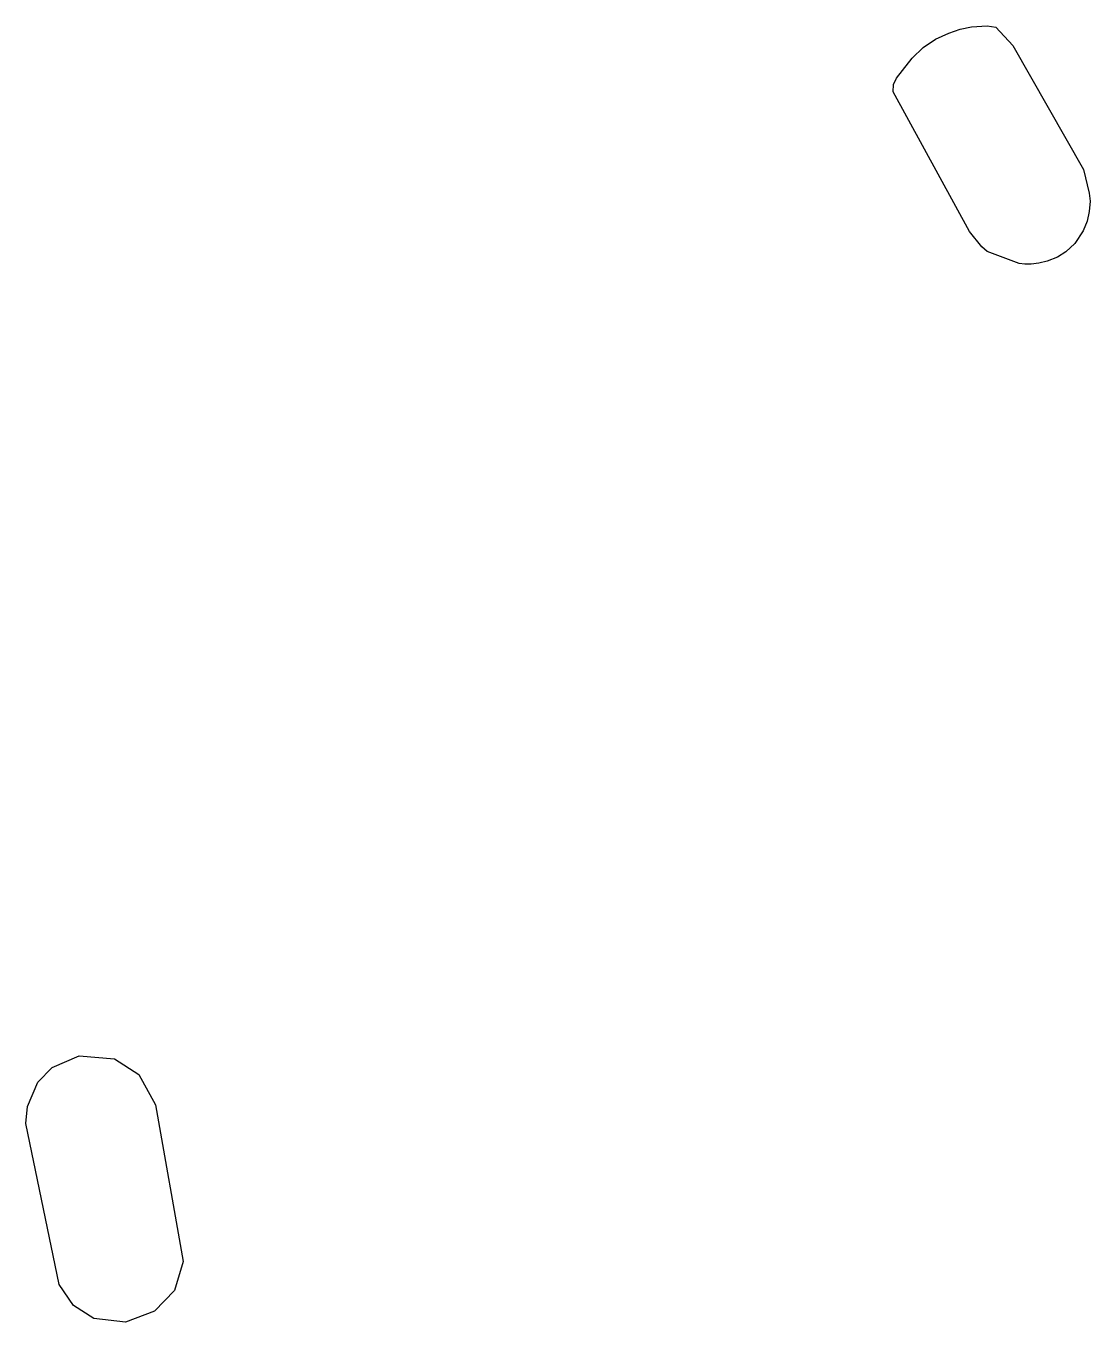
# Model space of a CAD drawing. Header units: inches. Extents: x 115891 to 116503, y 150330 to 151076.
import ezdxf

# ---------------------------------------------------------------- set-up
doc = ezdxf.new("R2010")
doc.units = ezdxf.units.IN
doc.header["$MEASUREMENT"] = 0
doc.layers.add('FootballCourt', color=7, linetype='Continuous')

msp = doc.modelspace()

# ---------------------------------------------------------------- linework, layer by layer
at = {"layer": 'FootballCourt'}
for points in [[(116389.46, 151038.12), (116389.74, 151042.24), (116391.39, 151045.91), (116394.83, 151050.29), (116400.49, 151057.51), (116406.84, 151063.5), (116413.87, 151068.27), (116421.58, 151071.8), (116428.15, 151074.13), (116434.59, 151075.38), (116443.61, 151075.98), (116448.56, 151075.21), (116458.39, 151064.72), (116499.05, 150993.33), (116502.25, 150979.84), (116502.79, 150975.15), (116502.33, 150969.14), (116501.05, 150963.62), (116498.76, 150957.98), (116494, 150950.84), (116488.91, 150946.07), (116484.08, 150943), (116478.1, 150940.57), (116473.42, 150939.44), (116468.9, 150938.92), (116465.24, 150938.91), (116461.94, 150939.19), (116443.58, 150946.22), (116440.45, 150948.94), (116433.39, 150957.77)], [(115890.75, 150444.5), (115891.58, 150454.2), (115897.53, 150468.14), (115905.81, 150476.68), (115921.4, 150483.43), (115941.76, 150481.61), (115955.64, 150472.51), (115965.24, 150455.19), (115981.2, 150365.07), (115976.11, 150348.33), (115964.71, 150336.45), (115948, 150330.14), (115929.73, 150332.23), (115918.15, 150339.65), (115909.85, 150351.71)]]:
    msp.add_lwpolyline(points, close=True, dxfattribs=at)

doc.saveas('drawing.dxf')
